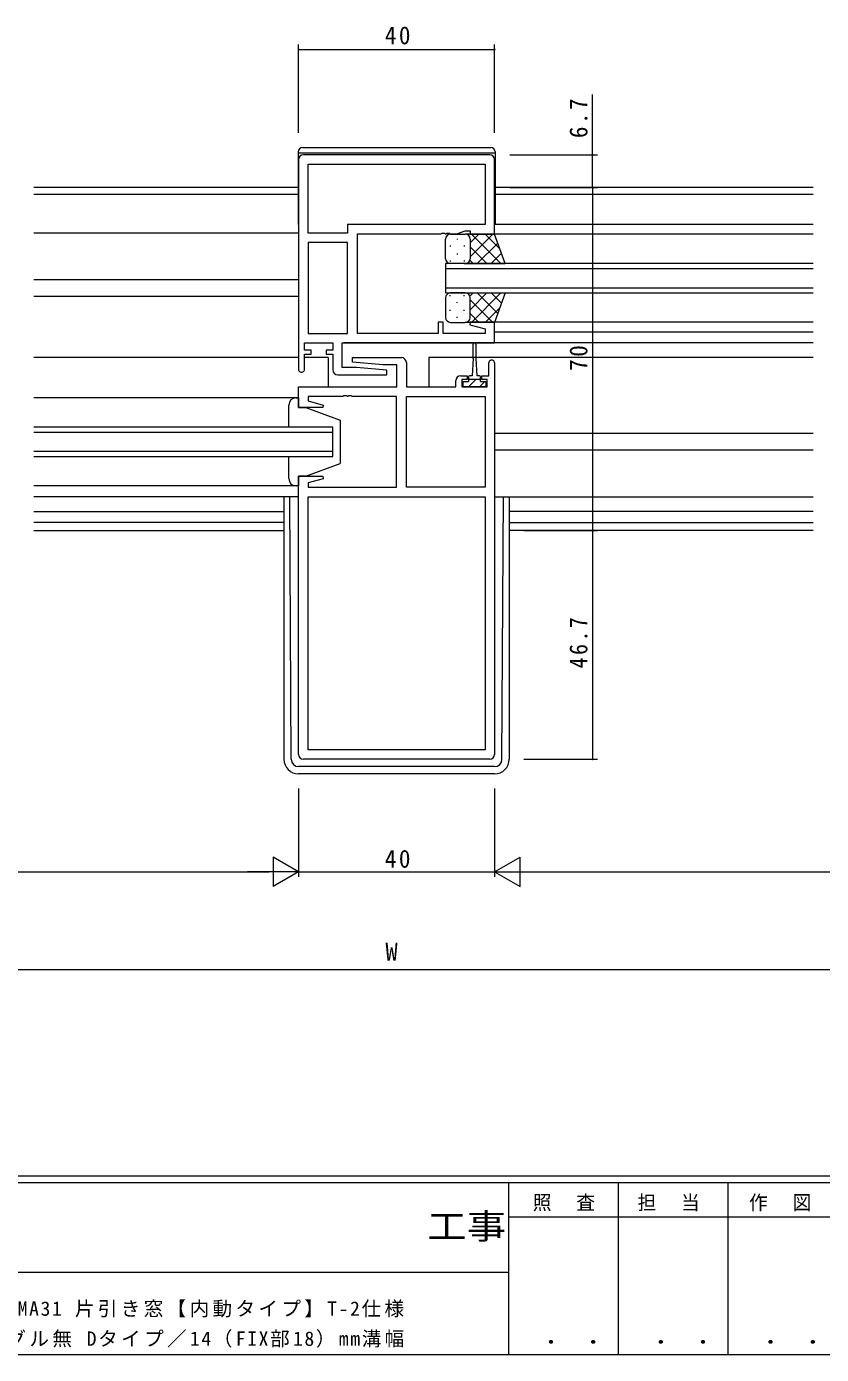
# Model space of a CAD drawing. Units: millimetres on the paper. Extents: x -420 to 373, y -297 to 267.
# Drawn here: x -0.8 to 161.4, y -297 to -25.9 of the extents above; entities that cross this region are included whole.
import ezdxf
from ezdxf.enums import TextEntityAlignment as Align

# ---------------------------------------------------------------- set-up
doc = ezdxf.new("R2010")
doc.units = ezdxf.units.MM
for name, color, linetype, lineweight in [('0-1_YKK_ZWAK', 7, 'Continuous', 9), ('0-3_YKK_12', 2, 'Continuous', 9), ('0-4_YKK_D', 6, 'Continuous', 9), ('0-6_YKK_13', 4, 'Continuous', 9), ('0-7_YKK_11', 7, 'Continuous', 9)]:
    doc.layers.add(name, color=color, linetype=linetype, lineweight=lineweight)
doc.layers.add('0-2_USER1', color=3, linetype='Continuous')
doc.styles.add('ＭＳ ゴシック', font='')
doc.styles.get('ＭＳ ゴシック').set_extended_font_data('MS Gothic')

msp = doc.modelspace()

# ---------------------------------------------------------------- linework, layer by layer
at = {"layer": '0-1_YKK_ZWAK'}
for p, q in [((352.3, -260.6), (-417.7, -260.6)), ((314.5, -262), (-417.7, -262)), ((97.5, -262), (97.5, -297)), ((119.9, -262), (119.9, -297)), ((142.3, -262), (142.3, -297)), ((165.684, -268.999), (97.5, -268.999)), ((-31.3, -280.199), (97.5, -280.199)), ((-417.7, -297), (314.5, -297))]:
    msp.add_line(p, q, dxfattribs=at)
at = {"layer": '0-3_YKK_12'}
for p, q in [((54.589, -58.797), (0.689, -58.797)), ((159.689, -58.797), (94.789, -58.797)), ((54.589, -60.197), (0.689, -60.197)), ((159.689, -60.197), (94.789, -60.197)), ((159.689, -66.297), (94.689, -66.297)), ((54.689, -68.097), (0.689, -68.097)), ((159.689, -68.297), (94.189, -68.297)), ((84.689, -74.297), (84.689, -80.297)), ((159.689, -74.297), (84.689, -74.297)), ((84.689, -75.297), (159.689, -75.297)), ((54.689, -77.597), (0.689, -77.597)), ((54.689, -80.997), (0.689, -80.997)), ((159.689, -79.297), (84.689, -79.297)), ((84.689, -80.297), (159.689, -80.297)), ((159.689, -86.296), (94.31, -86.295)), ((159.689, -88.297), (94.689, -88.296)), ((159.689, -90.497), (63.91, -90.497)), ((54.689, -93.497), (0.689, -93.497)), ((60.759, -93.497), (55.889, -93.497)), ((60.759, -93.497), (60.759, -99.39)), ((159.689, -93.497), (81.259, -93.497)), ((81.259, -93.497), (81.259, -99.39)), ((108.689, -93.497), (90.839, -93.497)), ((54.689, -101.697), (0.689, -101.697)), ((61.689, -107.697), (0.689, -107.697)), ((61.689, -113.697), (61.689, -107.697)), ((0.689, -108.697), (61.689, -108.697)), ((159.689, -108.997), (94.689, -108.997)), ((61.689, -112.697), (0.689, -112.697)), ((0.689, -113.697), (61.689, -113.697)), ((159.689, -112.397), (94.689, -112.397)), ((54.689, -119.697), (0.689, -119.697)), ((54.689, -121.897), (0.689, -121.897)), ((0.689, -124.897), (51.689, -124.897)), ((51.689, -127.167), (0.689, -127.167)), ((159.689, -124.897), (97.689, -124.897)), ((97.689, -127.167), (159.689, -127.167)), ((0.689, -128.797), (51.689, -128.797)), ((159.689, -128.797), (97.689, -128.797))]:
    msp.add_line(p, q, dxfattribs=at)
at = {"layer": '0-4_YKK_D'}
for p, q in [((54.689, -47.595), (54.689, -29.595)), ((94.689, -47.595), (94.689, -29.595)), ((54.689, -30.595), (94.689, -30.595)), ((97.789, -52.095), (115.689, -52.095)), ((97.789, -58.797), (115.689, -58.797)), ((114.689, -58.797), (114.689, -128.797)), ((100.689, -128.797), (115.689, -128.797)), ((114.689, -128.797), (114.689, -175.497)), ((100.689, -175.497), (115.689, -175.497)), ((54.689, -181.495), (54.689, -199.495)), ((54.689, -181.495), (54.689, -199.495)), ((94.689, -181.495), (94.689, -199.495)), ((94.689, -181.495), (94.689, -199.495)), ((54.689, -198.495), (49.493, -195.495)), ((49.493, -195.495), (49.493, -201.495)), ((94.689, -198.495), (99.885, -195.495)), ((99.885, -201.495), (99.885, -195.495)), ((-89.311, -198.495), (48.689, -198.495)), ((54.689, -198.495), (44.296, -198.495)), ((54.689, -198.495), (49.493, -201.495)), ((54.689, -198.495), (94.689, -198.495)), ((94.689, -198.495), (99.885, -201.495)), ((94.689, -198.495), (105.081, -198.495)), ((100.689, -198.495), (238.689, -198.495)), ((237.689, -218.495), (-88.311, -218.495))]:
    msp.add_line(p, q, dxfattribs=at)
msp.add_lwpolyline([(114.689, -58.797), (114.689, -52.095), (114.689, -39.794)], dxfattribs=at)
for centre, start, end in [((54.689, -30.595), 0, 180), ((54.689, -30.595), 180, 0), ((94.689, -30.595), 0, 180), ((94.689, -30.595), 180, 0), ((114.689, -52.095), 90, 270), ((114.689, -52.095), 270, 90), ((114.689, -58.797), 90, 270), ((114.689, -58.797), 90, 270), ((114.689, -58.797), 270, 90), ((114.689, -58.797), 270, 90), ((114.689, -128.797), 90, 270), ((114.689, -128.797), 90, 270), ((114.689, -128.797), 270, 90), ((114.689, -128.797), 270, 90), ((114.689, -175.497), 90, 270), ((114.689, -175.497), 270, 90)]:
    msp.add_arc(centre, 0.106, start, end, dxfattribs=at)
at = {"layer": '0-6_YKK_13'}
for p, q in [((54.589, -51.495), (54.589, -66.295)), ((55.489, -50.595), (93.889, -50.595)), ((94.789, -51.495), (94.789, -66.295)), ((94.789, -51.795), (54.589, -51.795)), ((54.589, -66.295), (54.689, -66.295)), ((94.789, -66.295), (94.689, -66.295)), ((84.692, -73.299), (84.692, -69.299)), ((85.692, -68.299), (88.692, -68.299)), ((87.056, -69.219), (87.056, -69.419)), ((94.692, -68.299), (88.692, -68.299)), ((89.692, -70.091), (91.484, -68.299)), ((89.692, -72.92), (94.312, -68.299)), ((89.692, -69.299), (89.692, -72.899)), ((89.692, -69.699), (89.692, -73.299)), ((89.96, -68.299), (95.961, -74.299)), ((91.141, -74.299), (95.337, -70.103)), ((92.789, -68.299), (95.75, -71.26)), ((96.835, -74.299), (94.692, -68.299)), ((85.641, -70.634), (85.641, -70.834)), ((87.056, -72.249), (87.056, -72.449)), ((88.471, -70.634), (88.471, -70.834)), ((89.692, -70.859), (93.132, -74.299)), ((93.969, -74.299), (96.081, -72.188)), ((85.641, -73.664), (85.641, -73.864)), ((88.692, -74.299), (85.692, -74.299)), ((88.471, -73.664), (88.471, -73.864)), ((88.471, -74.299), (96.835, -74.299)), ((89.636, -73.631), (90.304, -74.299)), ((84.692, -81.297), (84.692, -85.297)), ((85.641, -80.932), (85.641, -80.732)), ((88.692, -80.297), (85.692, -80.297)), ((88.471, -80.297), (96.835, -80.297)), ((88.471, -80.932), (88.471, -80.732)), ((89.636, -80.966), (90.304, -80.297)), ((89.692, -83.737), (93.132, -80.297)), ((89.692, -84.897), (89.692, -81.297)), ((89.96, -86.297), (95.961, -80.297)), ((91.141, -80.297), (95.337, -84.493)), ((93.969, -80.297), (96.081, -82.409)), ((96.835, -80.297), (94.692, -86.297)), ((85.641, -83.962), (85.641, -83.762)), ((87.056, -82.347), (87.056, -82.147)), ((88.471, -83.962), (88.471, -83.762)), ((89.692, -81.677), (94.312, -86.297)), ((89.692, -85.297), (89.692, -81.697)), ((92.789, -86.297), (95.75, -83.337)), ((85.692, -86.297), (88.692, -86.297)), ((87.056, -85.377), (87.056, -85.177)), ((94.692, -86.297), (88.692, -86.297)), ((89.692, -84.506), (91.484, -86.297)), ((90.339, -93.697), (90.339, -90.747)), ((90.839, -90.747), (90.839, -93.697)), ((90.339, -93.697), (90.089, -97.197)), ((90.839, -93.697), (91.089, -97.197)), ((90.089, -97.197), (89.739, -97.197)), ((91.439, -97.197), (91.089, -97.197)), ((89.339, -97.597), (89.339, -98.397)), ((89.339, -97.897), (91.839, -97.897)), ((90.589, -98.262), (89.353, -99.497)), ((90.953, -97.897), (90.589, -98.262)), ((92.698, -98.397), (91.598, -99.497)), ((91.839, -98.397), (91.839, -97.597)), ((54.189, -101.697), (54.689, -101.697)), ((54.689, -101.697), (54.689, -103.697)), ((52.689, -107.697), (52.689, -103.197)), ((54.689, -103.697), (56.189, -103.697)), ((56.189, -103.697), (63.189, -106.297)), ((63.189, -106.297), (63.189, -115.097)), ((52.689, -118.197), (52.689, -113.697)), ((56.189, -117.697), (63.189, -115.097)), ((54.689, -117.697), (54.689, -119.697)), ((56.189, -117.697), (54.689, -117.697)), ((51.689, -121.897), (51.689, -175.495)), ((53.181, -175.503), (52.899, -121.897)), ((54.689, -119.697), (54.189, -119.697)), ((94.689, -121.897), (159.689, -121.897)), ((94.689, -121.897), (94.989, -121.897)), ((96.197, -175.503), (96.479, -121.897)), ((97.689, -121.897), (97.689, -175.495)), ((94.697, -176.995), (54.681, -176.995)), ((94.689, -178.495), (54.689, -178.495))]:
    msp.add_line(p, q, dxfattribs=at)
msp.add_lwpolyline([(91.839, -98.397), (92.889, -98.397), (92.889, -99.497), (88.289, -99.497), (88.289, -98.397), (89.339, -98.397)], dxfattribs=at)
for centre, radius, start, end in [((55.489, -51.495), 0.9, 90, 180), ((93.889, -51.495), 0.9, 0, 90), ((85.692, -69.299), 1, 90, 180), ((88.692, -69.299), 1, 0, 90), ((88.692, -69.299), 1, 0, 90), ((85.692, -73.299), 1, 180, 270), ((88.692, -73.299), 1, 270, 0), ((88.692, -73.299), 1, 270, 0), ((85.692, -81.297), 1, 90, 180), ((88.692, -81.297), 1, 0, 90), ((88.692, -81.297), 1, 0, 90), ((85.692, -85.297), 1, 180, 270), ((88.692, -85.297), 1, 270, 0), ((88.692, -85.297), 1, 270, 0), ((90.589, -90.747), 0.25, 0, 180), ((89.739, -97.597), 0.4, 90, 180), ((91.439, -97.597), 0.4, 0, 90), ((54.189, -103.197), 1.5, 90, 180), ((54.189, -118.197), 1.5, 180, 270), ((54.689, -175.495), 3, 180, 270), ((54.681, -175.495), 1.5, 180.30154, 270), ((94.689, -175.495), 3, 270, 0), ((94.697, -175.495), 1.5, 270, 359.69844)]:
    msp.add_arc(centre, radius, start, end, dxfattribs=at)
at = {"layer": '0-7_YKK_11'}
for p, q in [((54.689, -53.095), (54.689, -95.895)), ((93.689, -52.095), (55.689, -52.095)), ((56.619, -54.025), (92.759, -54.025)), ((56.619, -70.025), (56.619, -88.565)), ((94.689, -94.597), (94.689, -174.497)), ((92.759, -101.427), (92.759, -119.967)), ((56.619, -173.567), (56.619, -121.897)), ((93.689, -175.497), (55.689, -175.497))]:
    msp.add_line(p, q, dxfattribs=at)
for points in [[(56.619, -54.025), (92.759, -54.025), (92.759, -66.295), (64.689, -66.295), (64.689, -68.095), (56.619, -68.095)], [(56.619, -70.025), (56.619, -88.565), (64.689, -88.565), (64.689, -70.025)], [(92.759, -101.427), (92.759, -119.967), (76.689, -119.967), (76.689, -101.427)], [(56.619, -173.567), (56.619, -121.897), (92.759, -121.897), (92.759, -173.567)]]:
    msp.add_lwpolyline(points, close=True, dxfattribs=at)
for points in [[(62.689, -96.995), (72.667, -96.995), (72.709, -96.038), (66.495, -95.495), (63.619, -95.495), (63.619, -90.495), (94.689, -90.495), (94.689, -86.295), (89.728, -86.295), (89.659, -86.817), (92.759, -87.648), (92.759, -88.565), (84.189, -88.565), (84.189, -86.295), (83.189, -86.295), (83.189, -88.565), (66.689, -88.565), (66.689, -68.225), (83.73, -68.225), (83.914, -68.105), (84.464, -68.105), (84.647, -68.225), (84.73, -68.225), (84.914, -68.105), (85.464, -68.105), (85.647, -68.225), (86.958, -68.225), (88.689, -67.595), (89.689, -67.595), (89.689, -68.295), (94.689, -68.295), (94.689, -53.095)], [(55.889, -95.895), (55.889, -92.795), (57.289, -92.795), (57.289, -91.995), (55.889, -91.995), (55.889, -90.495), (61.689, -90.495), (61.689, -91.995), (60.289, -91.995), (60.289, -92.795), (61.689, -92.795), (61.689, -95.995)], [(54.689, -174.497), (54.689, -117.697), (59.649, -117.697), (59.718, -118.22), (56.619, -119.05), (56.619, -119.967), (74.689, -119.967), (74.689, -101.427), (65.647, -101.427), (65.464, -101.307), (64.914, -101.307), (64.73, -101.427), (64.647, -101.427), (64.464, -101.307), (63.914, -101.307), (63.73, -101.427), (56.619, -101.427), (56.619, -102.344), (59.718, -103.175), (59.649, -103.697), (54.689, -103.697), (54.689, -99.497), (74.759, -99.497), (74.759, -94.997), (71.882, -94.997), (65.669, -94.454), (65.711, -93.497), (75.689, -93.497)], [(76.689, -94.497), (76.689, -99.497), (86.789, -99.497), (86.789, -98.197)], [(87.789, -97.197), (89.089, -97.197), (89.089, -97.997), (87.989, -97.997), (87.989, -99.497), (93.189, -99.497), (93.189, -97.997), (92.089, -97.997), (92.089, -97.197), (93.489, -97.197), (93.489, -94.597)]]:
    msp.add_lwpolyline(points, dxfattribs=at)
for centre, radius, start, end in [((55.689, -53.095), 1, 90, 179.99998), ((93.689, -53.095), 1, 0, 89.99998), ((75.689, -94.497), 1, 0, 89.99998), ((94.089, -94.597), 0.6, 359.99998, 180), ((55.289, -95.895), 0.6, 179.99998, 0), ((62.689, -95.995), 1, 180, 269.99998), ((87.789, -98.197), 1, 90, 179.99998), ((55.689, -174.497), 1, 180, 269.99998), ((93.689, -174.497), 1, 270, 359.99998)]:
    msp.add_arc(centre, radius, start, end, dxfattribs=at)

# ---------------------------------------------------------------- texts
at = {"layer": '0-1_YKK_ZWAK', "color": 2, "style": 'ＭＳ ゴシック', "width": 1.15}
msp.add_text('工事', height=5.132, dxfattribs=at).set_placement((80.931, -274.956), align=Align.BOTTOM_LEFT)
at = {"layer": '0-1_YKK_ZWAK', "color": 3, "style": 'ＭＳ ゴシック', "width": 1.15}
for p in [(101.955, -295.946), (124.355, -295.946), (146.755, -295.946)]:
    msp.add_text(' ． ．', height=3.666, dxfattribs=at).set_placement(p, align=Align.BOTTOM_LEFT)
at = {"layer": '0-1_YKK_ZWAK', "char_height": 2.933, "attachment_point": 7, "style": 'ＭＳ ゴシック'}
for s, insert in [('\\T1.17;\\W0.95;照\\~\\~査', (102.489, -267.78)), ('\\T1.17;\\W0.95;担\\~\\~当', (123.855, -267.78)), ('\\T1.17;\\W0.95;作\\~\\~図', (146.62, -267.762))]:
    msp.add_mtext(s, dxfattribs=dict(at, insert=insert))
at = {"layer": '0-2_USER1', "color": 7, "char_height": 2.933, "attachment_point": 7, "style": 'ＭＳ ゴシック'}
for s, insert in [('\\T1.17;EXIMA31\\~片引き窓【内動タイプ】T-2仕様\\~', (-9.627, -289.449)), ('\\T1.17;RC枠\\~アングル無\\~Dタイプ／14（FIX部18）mm溝幅\\~', (-25.955, -295.625))]:
    msp.add_mtext(s, dxfattribs=dict(at, insert=insert))
at = {"layer": '0-4_YKK_D', "color": 3, "style": 'ＭＳ ゴシック'}
msp.add_text('W', height=3.666, dxfattribs=at).set_placement((72.42, -217.695), align=Align.BOTTOM_LEFT)
at = {"layer": '0-4_YKK_D', "color": 3, "char_height": 3.666, "attachment_point": 7, "style": 'ＭＳ ゴシック'}
for insert in [(72.289, -29.595), (72.289, -197.695)]:
    msp.add_mtext('\\T1.21;\\W0.95;40', dxfattribs=dict(at, insert=insert))
at = {"layer": '0-4_YKK_D', "color": 3, "char_height": 3.666, "attachment_point": 7, "rotation": 90, "style": 'ＭＳ ゴシック'}
for s, insert in [('\\T1.21;\\W0.95;6.7', (113.689, -48.694)), ('\\T1.21;\\W0.95;70', (113.689, -96.197)), ('\\T1.22;\\W0.9;46.7', (113.689, -156.947))]:
    msp.add_mtext(s, dxfattribs=dict(at, insert=insert))

doc.saveas('drawing.dxf')
